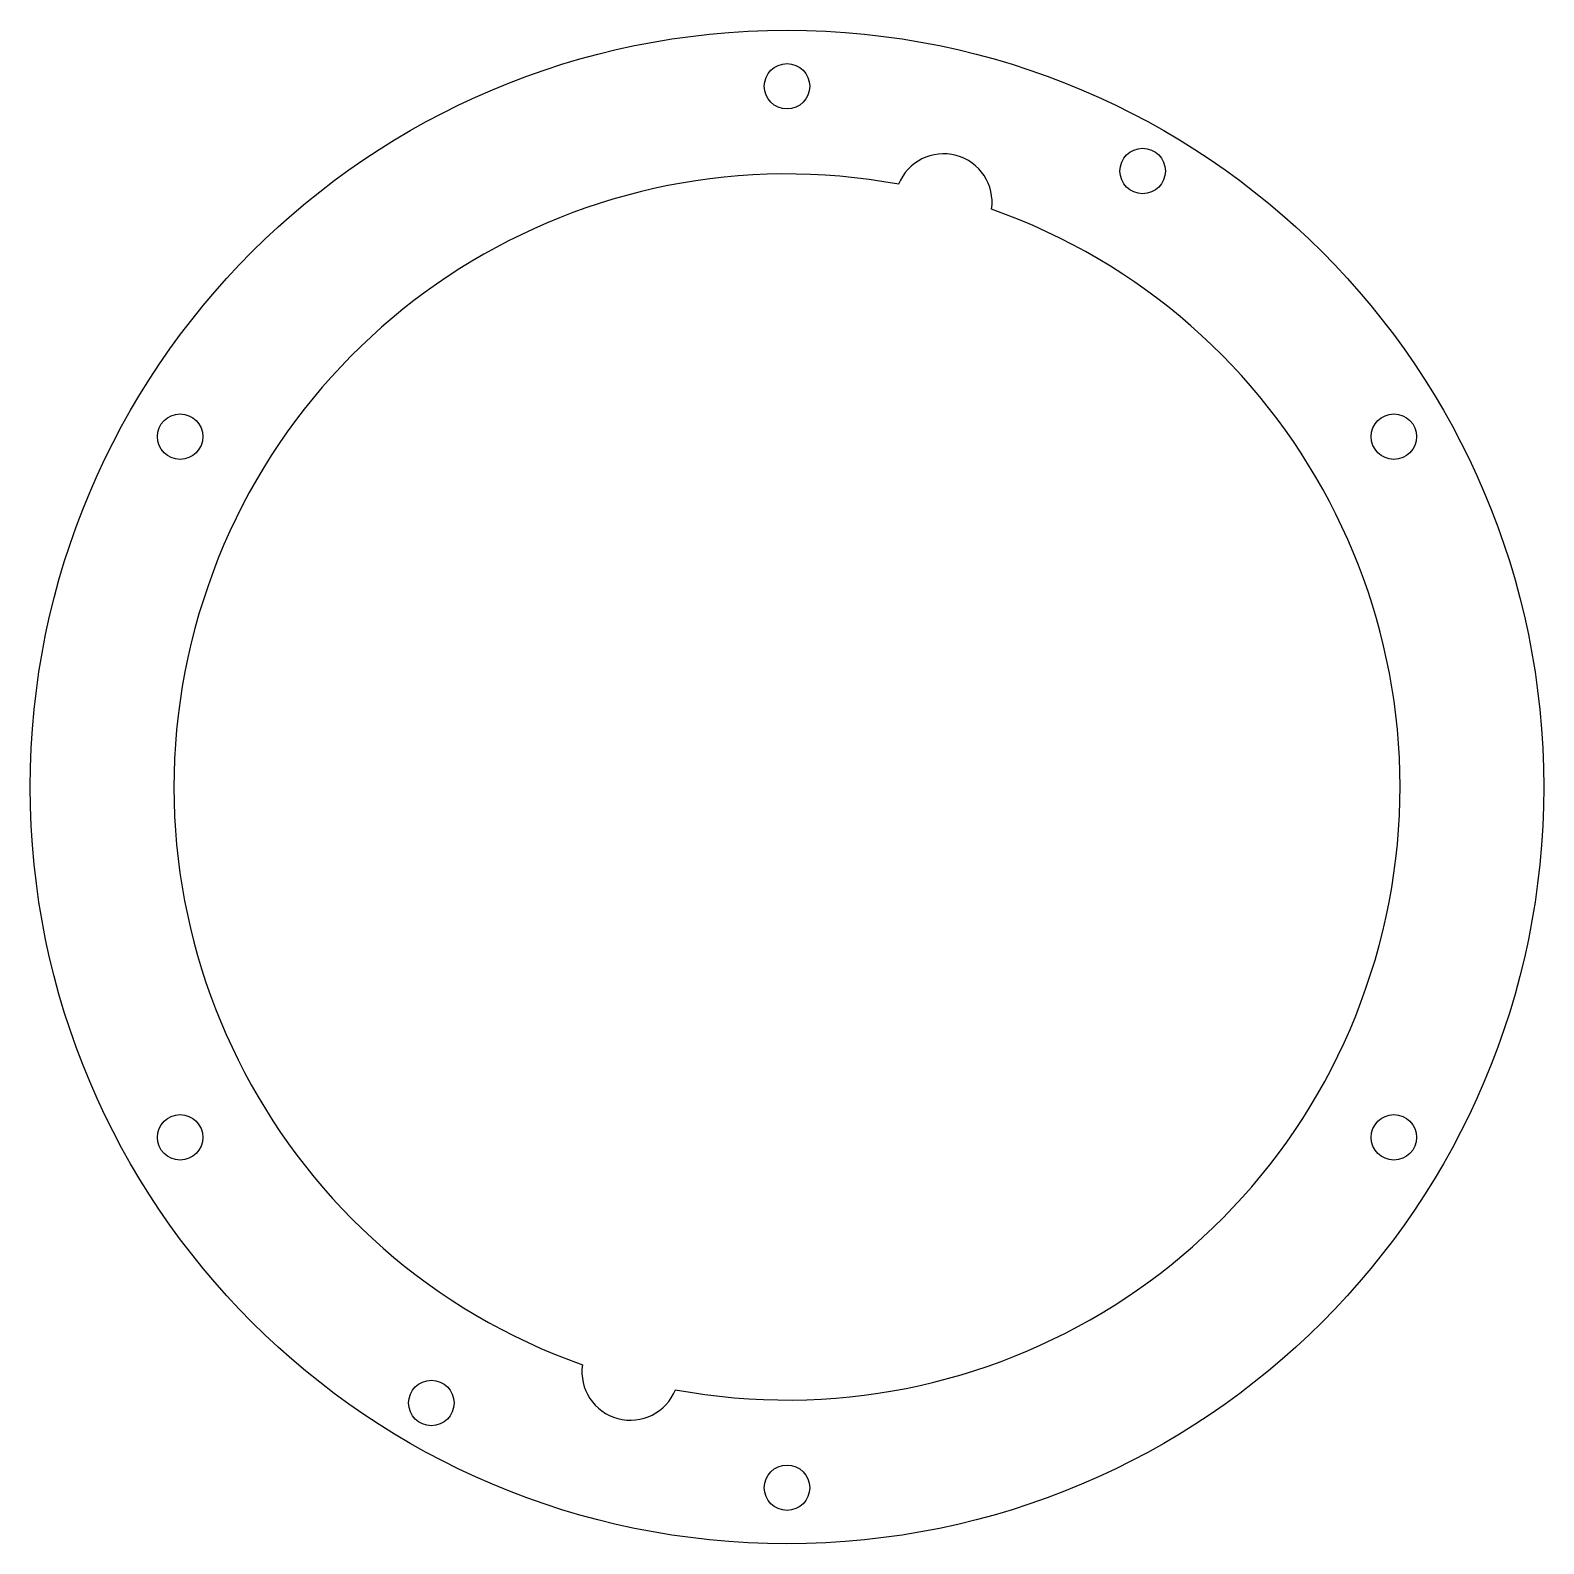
# Model space of a CAD drawing. Header units: millimetres. Extents: x -50 to 50, y -50 to 50.
import ezdxf

# ---------------------------------------------------------------- set-up
doc = ezdxf.new("R2010")
doc.units = ezdxf.units.MM

msp = doc.modelspace()

# ---------------------------------------------------------------- linework, layer by layer
at = {"color": 7, "linetype": 'Continuous', "lineweight": 25}
for centre, radius in [((0, 0), 50), ((0, 46.3), 1.5), ((23.5, 40.7), 1.5), ((-40.1, 23.15), 1.5), ((40.1, 23.15), 1.5), ((-40.1, -23.15), 1.5), ((40.1, -23.15), 1.5), ((-23.5, -40.7), 1.5), ((0, -46.3), 1.5)]:
    msp.add_circle(centre, radius, dxfattribs=at)
for centre, radius, start, end in [((10.35, 38.64), 3.2, 351.7321, 158.2679), ((0, 0), 40.5, 79.5005, 250.4995), ((0, 0), 40.5, 259.5005, 70.4995), ((-10.35, -38.64), 3.2, 171.7321, 338.2679)]:
    msp.add_arc(centre, radius, start, end, dxfattribs=at)

doc.saveas('drawing.dxf')
